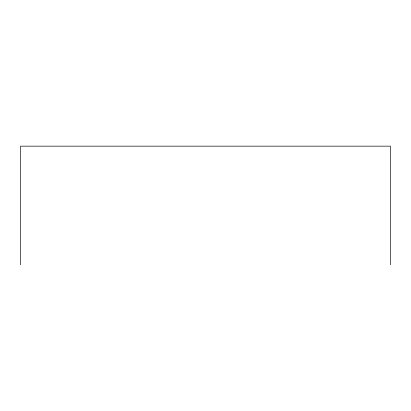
<?xml version="1.0" encoding="UTF-8"?>
<svg xmlns="http://www.w3.org/2000/svg" width="411" height="411" viewBox="0 0 411 411"><rect width="100%" height="100%" fill="white"/><g stroke="black" fill="none" stroke-linecap="round" stroke-linejoin="round"><path stroke-width="0.62" d="M390.45 264.838L390.45 146.162L20.55 146.162L20.55 264.838"/></g></svg>
